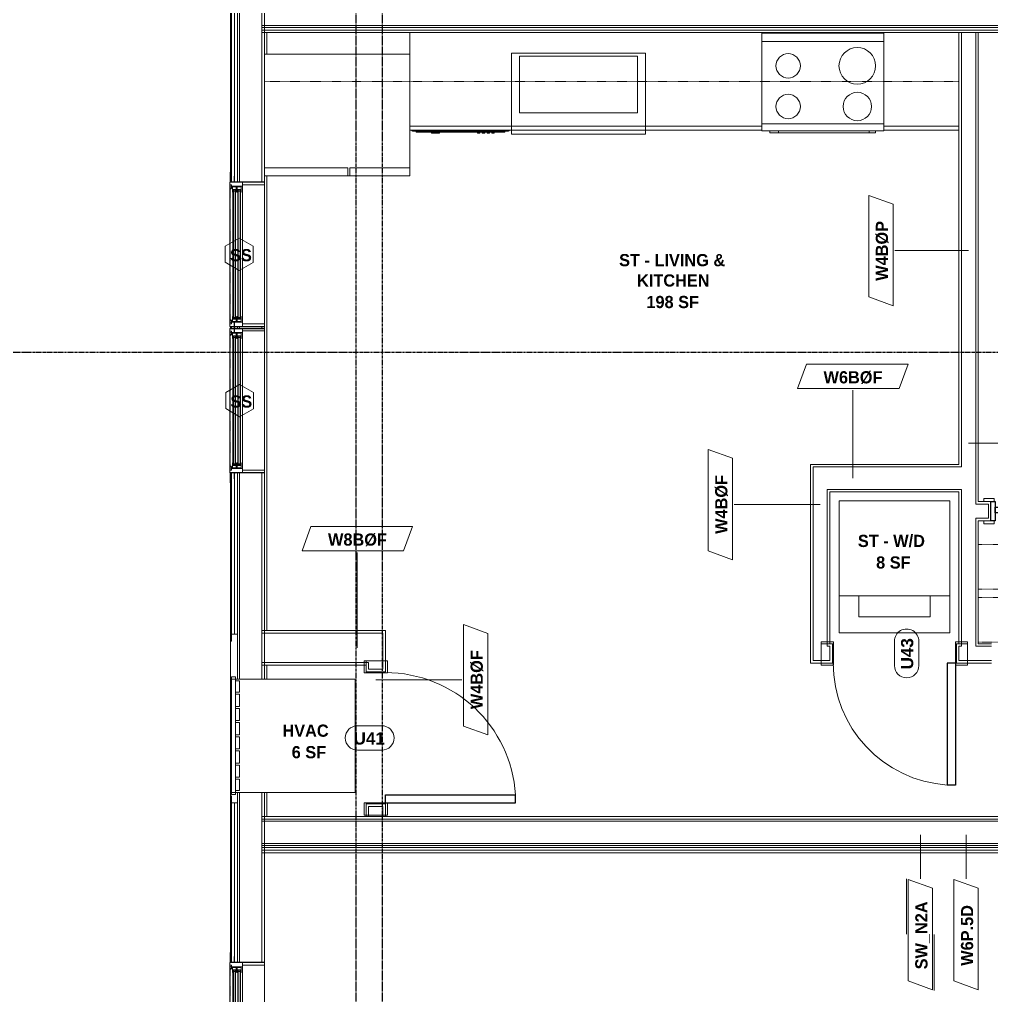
# Model space of a CAD drawing. Header units: inches. Extents: x -4058 to -1781, y 9814 to 12264.
# Drawn here: x -3912.1 to -3673.1, y 10309 to 10549.1 of the extents above; entities that cross this region are included whole.
import ezdxf

# ---------------------------------------------------------------- set-up
doc = ezdxf.new("R2010")
doc.units = ezdxf.units.IN
doc.header["$MEASUREMENT"] = 0
doc.linetypes.add('Dash', pattern=[0.25, 0.125, -0.125])
doc.linetypes.add('Grid Line 1_2_', pattern=[0.875, 0.5, -0.125, 0.125, -0.125])
for name, color, linetype, lineweight in [('0-1', 7, 'Continuous', 5), ('0-2', 7, 'Continuous', 9), ('A-AREA-IDEN', 2, 'Continuous', 9), ('A-DETL-GENF-HDLN-1', 7, 'Dash', 9), ('A-DETL-GENF-HDLN-2', 1, 'Continuous', 18), ('A-DOOR-3', 31, 'Continuous', 9), ('A-DOOR-4', 31, 'Continuous', 30), ('A-DOOR-FRAM-3', 31, 'Continuous', 30), ('A-DOOR-IDEN', 31, 'Continuous', 9), ('A-FLOR-2', 192, 'Continuous', 9), ('A-GENM-1', 7, 'Continuous', 9), ('A-GLAZ', 151, 'Continuous', 18), ('A-GLAZ-1', 10, 'Continuous', 30), ('A-GLAZ-2', 7, 'Continuous', 9), ('A-GLAZ-IDEN', 152, 'Continuous', 9), ('A-WALL', 113, 'Continuous', 18), ('A-WALL-1', 7, 'Continuous', 9), ('A-WALL-2', 250, 'Continuous', 18), ('A-WALL-3', 113, 'Continuous', 9), ('A-WALL-IDEN', 211, 'Continuous', 9), ('I-WALL-1', 7, 'Continuous', 9), ('I-WALL-2', 2, 'Continuous', 9), ('P-SANR-FIXT', 6, 'Continuous', 9), ('Q-CASE', 31, 'Continuous', 9), ('Q-CASE-HDLN', 31, 'Dash', 9), ('Q-SPCQ', 91, 'Continuous', 9), ('S-GRID-1', 1, 'Grid Line 1_2_', 30)]:
    doc.layers.add(name, color=color, linetype=linetype, lineweight=lineweight)
doc.styles.add('Arial_B', font='arialbd.ttf', dxfattribs={"height": 3})
doc.styles.add('Century Gothic_B', font='GOTHICB.TTF', dxfattribs={"height": 3})

# ---------------------------------------------------------------- blocks, each defined once
blk = doc.blocks.new('Window-Double_Hung-Marvin-Essential - 2-WIDE _TEMP ALL LOW_ ESDH3066-3454268-UNIT PLANS - 2ND FLOOR')
at = {"layer": 'A-DETL-GENF-HDLN-1'}
blk.add_line((16.1, 4.22), (-16.5, 4.22), dxfattribs=at)
at = {"layer": 'A-DETL-GENF-HDLN-2'}
for p, q in [((-19.25, 3.23), (-19.25, 3.19)), ((-17.75, 3.23), (-19.25, 3.23)), ((-19.25, 3.19), (-17.9, 3.19)), ((-17.9, 3.19), (-17.9, 3.08)), ((-17.9, 3.08), (-17.75, 3.08)), ((-17.75, 4.28), (-17.16, 4.28)), ((-17.75, 4.28), (-17.75, 1.19)), ((-17.08, 3.87), (-17.16, 4.28)), ((-17.08, 3.87), (-16.19, 3.87)), ((-16.85, 4.25), (-16.85, 3.87)), ((-16.3, 4.25), (-16.85, 4.25)), ((-16.38, 3.77), (-16.72, 3.77)), ((-16.72, 3.77), (-16.72, 1.19)), ((-15.34, 3.69), (-16.56, 3.69)), ((-16.56, 2.75), (-16.56, 3.69)), ((-16.56, 2.75), (-15.34, 2.75)), ((-15.34, 2.47), (-16.56, 2.47)), ((-16.56, 1.53), (-16.56, 2.47)), ((-16.38, 3.87), (-16.38, 3.77)), ((-16.3, 4.01), (-16.3, 4.25)), ((-16.18, 4.01), (-16.3, 4.01)), ((-16.19, 3.97), (-16.1, 3.97)), ((-16.19, 3.87), (-16.19, 3.97)), ((-16.18, 4.22), (-16.1, 4.22)), ((-16.18, 4.22), (-16.18, 4.01)), ((-16.1, 3.97), (-16.1, 4.22)), ((-15.94, 2.87), (-15.94, 3.59)), ((-15.94, 3.59), (-15.28, 3.59)), ((-15.28, 2.87), (-15.94, 2.87)), ((-15.84, 2.88), (-15.84, 3.57)), ((-15.54, 3.01), (-15.54, 3.45)), ((-15.34, 3.69), (-15.28, 3.63)), ((-15.34, 2.75), (-15.28, 2.81)), ((-15.34, 2.47), (-15.28, 2.41)), ((-15.28, 3.59), (-15.28, 3.63)), ((-15.28, 2.81), (-15.28, 2.87)), ((-15.28, 2.37), (-15.28, 2.41)), ((15.34, 3.69), (15.28, 3.63)), ((15.28, 3.59), (15.28, 3.63)), ((15.94, 3.59), (15.28, 3.59)), ((15.28, 2.81), (15.28, 2.87)), ((15.28, 2.87), (15.94, 2.87)), ((15.34, 2.75), (15.28, 2.81)), ((15.34, 2.47), (15.28, 2.41)), ((15.28, 2.37), (15.28, 2.41)), ((15.34, 3.69), (16.56, 3.69)), ((16.56, 2.75), (15.34, 2.75)), ((15.34, 2.47), (16.56, 2.47)), ((15.54, 3.01), (15.54, 3.45)), ((15.84, 2.88), (15.84, 3.57)), ((15.94, 2.87), (15.94, 3.59)), ((16.18, 4.22), (16.1, 4.22)), ((16.1, 3.97), (16.1, 4.22)), ((16.19, 3.97), (16.1, 3.97)), ((16.18, 4.22), (16.18, 4.01)), ((16.18, 4.01), (16.3, 4.01)), ((16.19, 3.87), (16.19, 3.97)), ((17.08, 3.87), (16.19, 3.87)), ((16.3, 4.01), (16.3, 4.25)), ((16.3, 4.25), (16.85, 4.25)), ((16.38, 3.87), (16.38, 3.77)), ((16.38, 3.77), (16.72, 3.77)), ((16.56, 2.75), (16.56, 3.69)), ((16.56, 1.53), (16.56, 2.47)), ((16.72, 3.77), (16.72, 1.19)), ((16.85, 4.25), (16.85, 3.87)), ((17.08, 3.87), (17.16, 4.28)), ((17.75, 4.28), (17.16, 4.28)), ((17.75, 4.28), (17.75, 1.19)), ((17.75, 3.23), (19.25, 3.23)), ((17.9, 3.08), (17.75, 3.08)), ((17.9, 3.19), (17.9, 3.08)), ((19.25, 3.19), (17.9, 3.19)), ((19.25, 3.23), (19.25, 3.19)), ((-16.72, 1.19), (-17.75, 1.19)), ((-17.13, 1.16), (-17.13, -4.19)), ((-16.56, 1.53), (-15.34, 1.53)), ((-15.94, 1.65), (-15.94, 2.37)), ((-15.94, 2.37), (-15.28, 2.37)), ((-15.28, 1.65), (-15.94, 1.65)), ((-15.84, 1.66), (-15.84, 2.35)), ((-15.54, 1.79), (-15.54, 2.23)), ((-15.34, 1.53), (-15.28, 1.59)), ((-15.28, 1.59), (-15.28, 1.65)), ((15.94, 2.37), (15.28, 2.37)), ((15.28, 1.59), (15.28, 1.65)), ((15.28, 1.65), (15.94, 1.65)), ((15.34, 1.53), (15.28, 1.59)), ((16.56, 1.53), (15.34, 1.53)), ((15.54, 1.79), (15.54, 2.23)), ((15.84, 1.66), (15.84, 2.35)), ((15.94, 1.65), (15.94, 2.37)), ((16.72, 1.19), (17.75, 1.19)), ((17.12, -4.19), (17.12, 1.16)), ((-17.13, -4.19), (-17.75, -4.19)), ((17.12, -4.19), (17.75, -4.19))]:
    blk.add_line(p, q, dxfattribs=at)
at = {"layer": 'A-GLAZ'}
for p, q in [((15.84, 3.57), (-15.84, 3.57)), ((15.84, 3.45), (-15.84, 3.45)), ((15.84, 3.01), (-15.84, 3.01)), ((15.84, 2.88), (-15.84, 2.88)), ((15.84, 2.35), (-15.84, 2.35)), ((15.84, 2.23), (-15.84, 2.23)), ((15.84, 1.79), (-15.84, 1.79)), ((15.84, 1.66), (-15.84, 1.66))]:
    blk.add_line(p, q, dxfattribs=at)
at = {"layer": 'A-GLAZ-1'}
for p, q in [((-17.75, 4.28), (-17.75, 1.19)), ((17.75, 1.19), (17.75, 4.28)), ((-17.75, 1.16), (-17.75, -4.19)), ((17.75, -4.19), (17.75, 1.16))]:
    blk.add_line(p, q, dxfattribs=at)
at = {"layer": 'A-GLAZ-2'}
for p, q in [((17.75, 4.28), (-17.75, 4.28)), ((20.21, 4.25), (17.75, 4.25)), ((17.75, 4.19), (20.21, 4.19)), ((20.21, 4.19), (20.21, 4.25)), ((-17.75, 1.19), (17.75, 1.19)), ((-17.75, -4.19), (17.75, -4.19))]:
    blk.add_line(p, q, dxfattribs=at)
blk = doc.blocks.new('V-Series_EWC4_SPVU_RFA_2015 - 2ND AND 3RD FLOOR-2226480-UNIT PLANS - 2ND FLOOR')
at = {"layer": 'A-GENM-1'}
for p, q in [((-3859.97, 11740.34), (-3859.97, 11739.78)), ((-3858.97, 11740.34), (-3859.97, 11740.34)), ((-3859.97, 11739.78), (-3859.97, 11711.9)), ((-3858.97, 11739.78), (-3859.97, 11739.78)), ((-3859.97, 11739.78), (-3858.97, 11739.78)), ((-3858.97, 11739.78), (-3858.97, 11740.34)), ((-3858.97, 11711.9), (-3858.97, 11739.78)), ((-3829.54, 11739.78), (-3858.97, 11739.78)), ((-3858.97, 11739.78), (-3858.97, 11739.34)), ((-3858.97, 11739.34), (-3857.97, 11739.34)), ((-3857.97, 11739.34), (-3857.97, 11736.54)), ((-3829.54, 11711.9), (-3829.54, 11739.78)), ((-3857.97, 11736.54), (-3858.97, 11736.54)), ((-3858.97, 11736.54), (-3858.97, 11736.04)), ((-3858.97, 11736.04), (-3857.97, 11736.04)), ((-3857.97, 11736.04), (-3857.97, 11733.06)), ((-3857.97, 11733.06), (-3858.97, 11733.06)), ((-3858.97, 11733.06), (-3858.97, 11732.56)), ((-3858.97, 11732.56), (-3857.97, 11732.56)), ((-3857.97, 11732.56), (-3857.97, 11729.57)), ((-3857.97, 11729.57), (-3858.97, 11729.57)), ((-3858.97, 11729.57), (-3858.97, 11729.07)), ((-3858.97, 11729.07), (-3857.97, 11729.07)), ((-3857.97, 11729.07), (-3857.97, 11726.09)), ((-3857.97, 11726.09), (-3858.97, 11726.09)), ((-3858.97, 11726.09), (-3858.97, 11725.59)), ((-3858.97, 11725.59), (-3857.97, 11725.59)), ((-3857.97, 11725.59), (-3857.97, 11722.61)), ((-3857.97, 11722.61), (-3858.97, 11722.61)), ((-3858.97, 11722.61), (-3858.97, 11722.11)), ((-3858.97, 11722.11), (-3857.97, 11722.11)), ((-3857.97, 11722.11), (-3857.97, 11719.12)), ((-3857.97, 11719.12), (-3858.97, 11719.12)), ((-3858.97, 11719.12), (-3858.97, 11718.62)), ((-3858.97, 11718.62), (-3857.97, 11718.62)), ((-3857.97, 11718.62), (-3857.97, 11715.64)), ((-3857.97, 11715.64), (-3858.97, 11715.64)), ((-3858.97, 11715.64), (-3858.97, 11715.14)), ((-3858.97, 11715.14), (-3857.97, 11715.14)), ((-3857.97, 11715.14), (-3857.97, 11712.34)), ((-3859.97, 11711.9), (-3858.97, 11711.9)), ((-3859.97, 11711.9), (-3859.97, 11711.34)), ((-3858.97, 11711.9), (-3859.97, 11711.9)), ((-3859.97, 11711.34), (-3858.97, 11711.34)), ((-3857.97, 11712.34), (-3858.97, 11712.34)), ((-3858.97, 11712.34), (-3858.97, 11711.9)), ((-3858.97, 11711.34), (-3858.97, 11711.9)), ((-3858.97, 11711.9), (-3829.54, 11711.9))]:
    blk.add_line(p, q, dxfattribs=at)
blk = doc.blocks.new('Perforated Panel at Magic-Pak - hvac panel - 2nd floor 2-2702973-UNIT PLANS - 2ND FLOOR')
at = {"layer": 'A-GLAZ-2'}
for p, q in [((19.01, 4.19), (-19.01, 4.19)), ((-19.01, 4.12), (19.01, 4.12))]:
    blk.add_line(p, q, dxfattribs=at)
blk = doc.blocks.new('Window-Double_Hung-Marvin-Essential - 2-WIDE _TEMP ALL LOW_ ESDH3066-3454271-UNIT PLANS - 2ND FLOOR')
at = {"layer": 'A-DETL-GENF-HDLN-1'}
blk.add_line((16.1, -4.22), (-16.5, -4.22), dxfattribs=at)
at = {"layer": 'A-DETL-GENF-HDLN-2'}
for p, q in [((-17.13, 4.19), (-17.75, 4.19)), ((-17.13, -1.16), (-17.13, 4.19)), ((17.12, 4.19), (17.75, 4.19)), ((17.12, 4.19), (17.12, -1.16)), ((-16.72, -1.19), (-17.75, -1.19)), ((-17.75, -4.28), (-17.75, -1.19)), ((-16.72, -3.77), (-16.72, -1.19)), ((-16.56, -1.53), (-15.34, -1.53)), ((-16.56, -1.53), (-16.56, -2.47)), ((-15.28, -1.65), (-15.94, -1.65)), ((-15.94, -1.65), (-15.94, -2.37)), ((-15.94, -2.37), (-15.28, -2.37)), ((-15.84, -1.66), (-15.84, -2.35)), ((-15.54, -1.79), (-15.54, -2.23)), ((-15.34, -1.53), (-15.28, -1.59)), ((-15.28, -1.59), (-15.28, -1.65)), ((-15.28, -2.37), (-15.28, -2.41)), ((15.34, -1.53), (15.28, -1.59)), ((15.28, -1.59), (15.28, -1.65)), ((15.28, -1.65), (15.94, -1.65)), ((15.28, -2.37), (15.28, -2.41)), ((15.94, -2.37), (15.28, -2.37)), ((16.56, -1.53), (15.34, -1.53)), ((15.54, -1.79), (15.54, -2.23)), ((15.84, -1.66), (15.84, -2.35)), ((15.94, -1.65), (15.94, -2.37)), ((16.56, -1.53), (16.56, -2.47)), ((16.72, -3.77), (16.72, -1.19)), ((16.72, -1.19), (17.75, -1.19)), ((17.75, -4.28), (17.75, -1.19)), ((-19.25, -3.23), (-19.25, -3.19)), ((-19.25, -3.19), (-17.9, -3.19)), ((-17.75, -3.23), (-19.25, -3.23)), ((-17.9, -3.19), (-17.9, -3.08)), ((-17.9, -3.08), (-17.75, -3.08)), ((-17.75, -4.28), (-17.16, -4.28)), ((-17.08, -3.87), (-17.16, -4.28)), ((-17.08, -3.87), (-16.19, -3.87)), ((-16.85, -4.25), (-16.85, -3.87)), ((-16.3, -4.25), (-16.85, -4.25)), ((-16.38, -3.77), (-16.72, -3.77)), ((-15.34, -2.47), (-16.56, -2.47)), ((-16.56, -2.75), (-15.34, -2.75)), ((-16.56, -2.75), (-16.56, -3.69)), ((-15.34, -3.69), (-16.56, -3.69)), ((-16.38, -3.87), (-16.38, -3.77)), ((-16.18, -4.01), (-16.3, -4.01)), ((-16.3, -4.01), (-16.3, -4.25)), ((-16.19, -3.87), (-16.19, -3.97)), ((-16.19, -3.97), (-16.1, -3.97)), ((-16.18, -4.22), (-16.18, -4.01)), ((-16.18, -4.22), (-16.1, -4.22)), ((-16.1, -3.97), (-16.1, -4.22)), ((-15.28, -2.87), (-15.94, -2.87)), ((-15.94, -2.87), (-15.94, -3.59)), ((-15.94, -3.59), (-15.28, -3.59)), ((-15.84, -2.88), (-15.84, -3.57)), ((-15.54, -3.01), (-15.54, -3.45)), ((-15.34, -2.47), (-15.28, -2.41)), ((-15.34, -2.75), (-15.28, -2.81)), ((-15.34, -3.69), (-15.28, -3.63)), ((-15.28, -2.81), (-15.28, -2.87)), ((-15.28, -3.59), (-15.28, -3.63)), ((15.34, -2.47), (15.28, -2.41)), ((15.34, -2.75), (15.28, -2.81)), ((15.28, -2.81), (15.28, -2.87)), ((15.28, -2.87), (15.94, -2.87)), ((15.28, -3.59), (15.28, -3.63)), ((15.94, -3.59), (15.28, -3.59)), ((15.34, -3.69), (15.28, -3.63)), ((15.34, -2.47), (16.56, -2.47)), ((16.56, -2.75), (15.34, -2.75)), ((15.34, -3.69), (16.56, -3.69)), ((15.54, -3.01), (15.54, -3.45)), ((15.84, -2.88), (15.84, -3.57)), ((15.94, -2.87), (15.94, -3.59)), ((16.19, -3.97), (16.1, -3.97)), ((16.1, -3.97), (16.1, -4.22)), ((16.18, -4.22), (16.1, -4.22)), ((16.18, -4.22), (16.18, -4.01)), ((16.18, -4.01), (16.3, -4.01)), ((17.08, -3.87), (16.19, -3.87)), ((16.19, -3.87), (16.19, -3.97)), ((16.3, -4.01), (16.3, -4.25)), ((16.3, -4.25), (16.85, -4.25)), ((16.38, -3.87), (16.38, -3.77)), ((16.38, -3.77), (16.72, -3.77)), ((16.56, -2.75), (16.56, -3.69)), ((16.85, -4.25), (16.85, -3.87)), ((17.08, -3.87), (17.16, -4.28)), ((17.75, -4.28), (17.16, -4.28)), ((17.9, -3.08), (17.75, -3.08)), ((17.75, -3.23), (19.25, -3.23)), ((17.9, -3.19), (17.9, -3.08)), ((19.25, -3.19), (17.9, -3.19)), ((19.25, -3.23), (19.25, -3.19))]:
    blk.add_line(p, q, dxfattribs=at)
at = {"layer": 'A-GLAZ'}
for p, q in [((15.84, -1.66), (-15.84, -1.66)), ((15.84, -1.79), (-15.84, -1.79)), ((15.84, -2.23), (-15.84, -2.23)), ((15.84, -2.35), (-15.84, -2.35)), ((15.84, -2.88), (-15.84, -2.88)), ((15.84, -3.01), (-15.84, -3.01)), ((15.84, -3.45), (-15.84, -3.45)), ((15.84, -3.57), (-15.84, -3.57))]:
    blk.add_line(p, q, dxfattribs=at)
at = {"layer": 'A-GLAZ-1'}
for p, q in [((-17.75, -1.16), (-17.75, 4.19)), ((17.75, 4.19), (17.75, -1.16)), ((-17.75, -4.28), (-17.75, -1.19)), ((17.75, -1.19), (17.75, -4.28))]:
    blk.add_line(p, q, dxfattribs=at)
at = {"layer": 'A-GLAZ-2'}
for p, q in [((-17.75, 4.19), (17.75, 4.19)), ((-17.75, -1.19), (17.75, -1.19)), ((17.75, -4.28), (-17.75, -4.28)), ((17.75, -4.19), (20.21, -4.19)), ((20.21, -4.25), (17.75, -4.25)), ((20.21, -4.19), (20.21, -4.25))]:
    blk.add_line(p, q, dxfattribs=at)
blk = doc.blocks.new('CTR - 1st Phase - Shell_rvt-1-UNIT PLANS - 2ND FLOOR')
at = {"layer": 'A-WALL-1'}
for p, q in [((-3851.85, 10540.65), (-3851.85, 10591.24)), ((-3860.22, 10588.78), (-3860.22, 10511.6)), ((-3851.85, 10509.14), (-3851.85, 10510.65)), ((-3857.22, 10509.14), (-3857.19, 10509.14)), ((-3860.22, 10473.64), (-3860.22, 10473.14)), ((-3857.19, 10473.64), (-3857.22, 10473.64)), ((-3857.22, 10473.14), (-3857.19, 10473.14)), ((-3851.85, 10473.14), (-3851.85, 10473.64)), ((-3857.19, 10437.64), (-3857.22, 10437.64)), ((-3851.85, 10386.88), (-3851.85, 10437.64)), ((-3860.22, 10435.18), (-3860.22, 10396.21)), ((-3859.97, 10396.21), (-3859.97, 10397.96)), ((-3859.97, 10397.96), (-3858.47, 10397.96)), ((-3858.47, 10397.96), (-3858.47, 10386.88)), ((-3860.22, 10396.21), (-3859.97, 10396.21)), ((-3858.47, 10386.88), (-3851.85, 10386.88)), ((-3851.85, 10359), (-3858.47, 10359)), ((-3858.47, 10359), (-3858.47, 10356.44)), ((-3851.85, 10317.14), (-3851.85, 10359)), ((-3859.97, 10358.19), (-3860.22, 10358.19)), ((-3860.22, 10358.19), (-3860.22, 10319.6)), ((-3859.97, 10356.44), (-3859.97, 10358.19)), ((-3858.47, 10356.44), (-3859.97, 10356.44)), ((-3857.22, 10317.14), (-3857.19, 10317.14))]:
    blk.add_line(p, q, dxfattribs=at)
at = {"layer": 'A-WALL-2'}
for p, q in [((-3859.97, 10591.24), (-3859.97, 10509.14)), ((-3859.22, 10591.24), (-3859.22, 10509.14)), ((-3858.47, 10591.24), (-3858.47, 10509.14)), ((-3857.97, 10591.24), (-3857.97, 10509.14)), ((-3852.47, 10591.24), (-3852.47, 10509.14)), ((-3859.97, 10473.64), (-3859.97, 10473.14)), ((-3859.22, 10473.64), (-3859.22, 10473.14)), ((-3858.47, 10473.64), (-3858.47, 10473.14)), ((-3857.97, 10473.64), (-3857.97, 10473.14)), ((-3852.47, 10473.64), (-3852.47, 10473.14)), ((-3859.97, 10437.64), (-3859.97, 10397.96)), ((-3859.22, 10437.64), (-3859.22, 10397.96)), ((-3858.47, 10437.64), (-3858.47, 10397.96)), ((-3857.97, 10437.64), (-3857.97, 10386.88)), ((-3852.47, 10437.64), (-3852.47, 10386.88)), ((-3857.97, 10359), (-3857.97, 10317.14)), ((-3852.47, 10359), (-3852.47, 10317.14)), ((-3859.97, 10356.44), (-3859.97, 10317.14)), ((-3859.22, 10356.44), (-3859.22, 10317.14)), ((-3858.47, 10356.44), (-3858.47, 10317.14))]:
    blk.add_line(p, q, dxfattribs=at)
at = {"layer": '0-2'}
for name, p, rotation in [('Window-Double_Hung-Marvin-Essential - 2-WIDE _TEMP ALL LOW_ ESDH3066-3454268-UNIT PLANS - 2ND FLOOR', (-3856.04, 10491.39), 89.99999999999991), ('Window-Double_Hung-Marvin-Essential - 2-WIDE _TEMP ALL LOW_ ESDH3066-3454271-UNIT PLANS - 2ND FLOOR', (-3856.04, 10455.39), 269.9999999999999), ('Perforated Panel at Magic-Pak - hvac panel - 2nd floor 2-2702973-UNIT PLANS - 2ND FLOOR', (-3856.04, 10377.2), 89.99999999999991), ('Window-Double_Hung-Marvin-Essential - 2-WIDE _TEMP ALL LOW_ ESDH3066-3454268-UNIT PLANS - 2ND FLOOR', (-3856.04, 10299.39), 89.99999999999991)]:
    blk.add_blockref(name, p, dxfattribs=dict(at, rotation=rotation))
blk.add_blockref('V-Series_EWC4_SPVU_RFA_2015 - 2ND AND 3RD FLOOR-2226480-UNIT PLANS - 2ND FLOOR', (0, -1352.9), dxfattribs=at)
blk = doc.blocks.new('CTR - 1st Phase - Common Walls_rvt-1-UNIT PLANS - 2ND FLOOR')
at = {"layer": 'A-WALL-2'}
for p, q in [((-3487.3, 10547.69), (-3852.47, 10547.69)), ((-3487.3, 10547.19), (-3852.47, 10547.19)), ((-3487.3, 10546.56), (-3852.47, 10546.56)), ((-3504.67, 10352.4), (-3852.47, 10352.4)), ((-3504.67, 10351.9), (-3852.47, 10351.9)), ((-3501.67, 10346.4), (-3852.47, 10346.4)), ((-3501.67, 10345.9), (-3852.47, 10345.9)), ((-3501.67, 10345.4), (-3852.47, 10345.4)), ((-3501.67, 10344.78), (-3852.47, 10344.78))]:
    blk.add_line(p, q, dxfattribs=at)
at = {"layer": 'I-WALL-1'}
for p, q in [((-3852.47, 10554.44), (-3852.47, 10545.94)), ((-3852.47, 10545.94), (-3487.3, 10545.94)), ((-3505.3, 10353.03), (-3852.47, 10353.03)), ((-3852.47, 10353.03), (-3852.47, 10344.15)), ((-3852.47, 10344.15), (-3554.28, 10344.15))]:
    blk.add_line(p, q, dxfattribs=at)
blk = doc.blocks.new('CTR - 1st Phase - Structure_rvt-1-UNIT PLANS - 2ND FLOOR')
at = {"layer": 'S-GRID-1'}
for p, q in [((-3829.32, 9814.03), (-3829.32, 12247.5)), ((-3822.82, 9814.03), (-3822.82, 12247.5)), ((-1781.27, 10467.19), (-4041.78, 10467.19))]:
    blk.add_line(p, q, dxfattribs=at)
blk = doc.blocks.new('SLIDING - FLUSH - SLIDING - FLUSH - 5-0 x 6-8-3203586-UNIT PLANS - 2ND FLOOR')
at = {"layer": 'A-DOOR-3'}
for p, q in [((-32.75, 3.25), (-30.25, 3.25)), ((-32.75, 2.5), (-32.75, 3.25)), ((-30.25, 2.5), (-32.75, 2.5)), ((-30.25, 3.25), (-30.25, 2.5)), ((30.25, 3.25), (32.75, 3.25)), ((30.25, 2.5), (30.25, 3.25)), ((32.75, 2.5), (30.25, 2.5)), ((32.75, 3.25), (32.75, 2.5)), ((-32.75, -2.25), (-30.25, -2.25)), ((-32.75, -3), (-32.75, -2.25)), ((-30.25, -2.25), (-30.25, -3)), ((30.25, -2.25), (32.75, -2.25)), ((30.25, -3), (30.25, -2.25)), ((32.75, -2.25), (32.75, -3)), ((-30.25, -3), (-32.75, -3)), ((32.75, -3), (30.25, -3))]:
    blk.add_line(p, q, dxfattribs=at)
at = {"layer": 'A-DOOR-4'}
for p, q in [((-1, -0.88), (-1, 0.5)), ((-1, 0.5), (30, 0.5)), ((30, 0.5), (30, -0.88)), ((-30, -2.25), (-30, -0.88)), ((-30, -0.88), (1, -0.88)), ((1, -2.25), (-30, -2.25)), ((30, -0.88), (-1, -0.88)), ((1, -0.88), (1, -2.25))]:
    blk.add_line(p, q, dxfattribs=at)
at = {"layer": 'A-DOOR-FRAM-3'}
for p, q in [((-31, -2.25), (-31, 2.5)), ((-31, 2.5), (-30, 2.5)), ((-30, 2.5), (-30, -2.25)), ((30, 2.5), (31, 2.5)), ((30, -2.25), (30, 2.5)), ((31, 2.5), (31, -2.25)), ((-30, -2.25), (-31, -2.25)), ((31, -2.25), (30, -2.25))]:
    blk.add_line(p, q, dxfattribs=at)
blk = doc.blocks.new('OD_CW_Closet - OD_CW_Closet-3786599-UNIT PLANS - 2ND FLOOR')
at = {"layer": 'Q-CASE-HDLN'}
for p, q in [((0.74, -24), (0.74, 0)), ((0.74, 0), (68.99, 0)), ((68.99, 0), (68.99, -24)), ((0.74, -11), (68.99, -11)), ((0.74, -13), (68.99, -13)), ((68.99, -24), (0.74, -24))]:
    blk.add_line(p, q, dxfattribs=at)
blk = doc.blocks.new('SWING - SINGLE - FLUSH - SWING - FLUSH - 2-6 x 6-8 - PASSAGE-4346079-UNIT PLANS - 2ND FLOOR')
at = {"layer": 'A-DOOR-3'}
for p, q in [((-18, 2.375), (-18, 2.875)), ((-18, 2.875), (-15, 2.875)), ((-15, 2.875), (-15, 2.375)), ((15, 2.375), (15, 2.875)), ((15, 2.875), (18, 2.875)), ((18, 2.875), (18, 2.375)), ((-18, 2.375), (-15, 2.375)), ((-18, -2.875), (-18, 2.375)), ((-15, 2.375), (-18, 2.375)), ((-15, 2.375), (-15, -2.875)), ((15, 2.375), (18, 2.375)), ((15, -2.875), (15, 2.375)), ((18, 2.375), (15, 2.375)), ((18, 2.375), (18, -2.875)), ((-15, -2.875), (-18, -2.875)), ((18, -2.875), (15, -2.875))]:
    blk.add_line(p, q, dxfattribs=at)
blk.add_arc((15, -2.375), 30.067, 180, 266.18593, dxfattribs=at)
at = {"layer": 'A-DOOR-4'}
for p, q in [((13, -2.375), (13, -32.375)), ((15, -2.375), (13, -2.375)), ((15, -2.375), (15, -32.375)), ((15, -32.375), (13, -32.375))]:
    blk.add_line(p, q, dxfattribs=at)
blk = doc.blocks.new('Stacked Washer and Dryer - 26_x25_ - Private-1352637-UNIT PLANS - 2ND FLOOR')
at = {"layer": 'P-SANR-FIXT'}
for p, q in [((0, 13.625), (32.4375, 13.625)), ((0, 13.625), (0, -13.625)), ((23.34375, 13.625), (23.34375, -13.625)), ((32.4375, 13.625), (32.4375, -13.625)), ((23.34375, 8.75), (28.53125, 8.75)), ((28.53125, 8.75), (28.53125, -8.75)), ((28.53125, -8.75), (23.34375, -8.75)), ((32.4375, -13.625), (0, -13.625))]:
    blk.add_line(p, q, dxfattribs=at)
blk = doc.blocks.new('SWING - SINGLE - FLUSH - SWING - 32_ x 80_ - WITH ACOUSTICAL SEAL-4346071-UNIT PLANS - 2ND FLOOR')
at = {"layer": 'A-DOOR-3'}
for p, q in [((-16, 2.87), (-19, 2.87)), ((-19, 2.87), (-19, -2.38)), ((-16, -2.38), (-16, 2.87)), ((19, 2.87), (16, 2.87)), ((16, 2.87), (16, -2.38)), ((19, -2.38), (19, 2.87)), ((-19, -2.38), (-16, -2.38)), ((-16, -2.38), (-19, -2.38)), ((-19, -2.38), (-19, -2.88)), ((-16, -2.88), (-16, -2.38)), ((16, -2.38), (19, -2.38)), ((19, -2.38), (16, -2.38)), ((16, -2.38), (16, -2.88)), ((19, -2.88), (19, -2.38)), ((-19, -2.88), (-16, -2.88)), ((16, -2.88), (19, -2.88))]:
    blk.add_line(p, q, dxfattribs=at)
blk.add_arc((16, 2.37), 32.07, 93.5759, 180, dxfattribs=at)
at = {"layer": 'A-DOOR-4'}
for p, q in [((14, 2.37), (14, 34.38)), ((16, 34.38), (14, 34.38)), ((16, 2.37), (16, 34.38)), ((16, 2.37), (14, 2.37))]:
    blk.add_line(p, q, dxfattribs=at)
blk = doc.blocks.new('OD_CW_Base Cabinet - OD_CW_Base Cabinet-4328933-UNIT PLANS - 2ND FLOOR')
at = {"layer": 'Q-CASE'}
for p, q in [((0.74, 24), (0.74, 18.71)), ((0.74, 0), (87.29, 0)), ((117.29, 0), (135.79, 0))]:
    blk.add_line(p, q, dxfattribs=at)
blk = doc.blocks.new('OD_CW_Upper Cabinet - OD_CW_Upper Cabinet-4367001-UNIT PLANS - 2ND FLOOR')
at = {"layer": 'Q-CASE-HDLN'}
for p, q in [((171.54, 24), (0.74, 24)), ((0.74, 24), (0.74, 12)), ((171.54, 12), (171.54, 24)), ((0.74, 12), (171.54, 12))]:
    blk.add_line(p, q, dxfattribs=at)
blk = doc.blocks.new('Refrigerator_-_Side-by-Side_6047 - 36_ X 30_-1372843-UNIT PLANS - 2ND FLOOR')
at = {"layer": 'Q-SPCQ'}
for p, q in [((-17.88, 15.58), (17.87, 15.58)), ((-17.88, -14.42), (-17.88, 15.58)), ((-17.88, 15.58), (-3.13, 15.58)), ((-17.88, 15.58), (-17.88, 13.58)), ((-3.13, 13.58), (-3.13, 15.58)), ((-2.63, 15.58), (17.87, 15.58)), ((-2.63, 15.58), (-2.63, 13.58)), ((17.87, 15.58), (17.87, -14.42)), ((17.87, 13.58), (17.87, 15.58)), ((-3.13, 13.58), (-17.88, 13.58)), ((17.87, 13.58), (-2.63, 13.58)), ((17.87, -14.42), (-17.88, -14.42))]:
    blk.add_line(p, q, dxfattribs=at)
blk = doc.blocks.new('Stainless Steel Farmhous Kitchen Sink - Stainless Steel Farmhous Kitchen Sink-2443921-UNIT PLANS - 2ND FLOOR')
at = {"layer": 'P-SANR-FIXT'}
for p, q in [((0, -2.25), (-33, -2.25)), ((-33, -2.25), (-33, -22.2)), ((0, -22.2), (0, -2.25)), ((-31, -16.96), (-31, -3)), ((-31, -3), (-2, -3)), ((-2, -3), (-2, -16.96)), ((-2, -16.96), (-31, -16.96)), ((-33, -22.2), (0, -22.2))]:
    blk.add_line(p, q, dxfattribs=at)
blk = doc.blocks.new('Wall Tag - Arch Wall-3956453-UNIT PLANS - 2ND FLOOR')
at = {"layer": 'A-WALL-IDEN'}
for p, q in [((-0.3561, 0.0937), (-0.4244, -0.0937)), ((0.4244, 0.0937), (-0.3561, 0.0937)), ((0.3561, -0.0937), (0.4244, 0.0937)), ((-0.4244, -0.0937), (0.3561, -0.0937))]:
    blk.add_line(p, q, dxfattribs=at)
blk = doc.blocks.new('Door Tag - Type Mark-2601225-UNIT PLANS - 2ND FLOOR')
at = {"layer": 'A-DOOR-IDEN'}
for p, q in [((0.09375, 0.09375), (-0.09375, 0.09375)), ((-0.09375, -0.09375), (0.09375, -0.09375))]:
    blk.add_line(p, q, dxfattribs=at)
for centre, start, end in [((-0.09375, 0), 90, 270), ((0.09375, 0), 270, 90)]:
    blk.add_arc(centre, 0.09375, start, end, dxfattribs=at)
blk = doc.blocks.new('Wall Tag - Shear Wall-3956451-UNIT PLANS - 2ND FLOOR')
at = {"layer": 'A-WALL-IDEN'}
for p, q in [((-0.3561, 0.0937), (-0.4244, -0.0937)), ((0.4244, 0.0937), (-0.3561, 0.0937)), ((0.4291, 0.1068), (0.0033, 0.1068)), ((0.3561, -0.0937), (0.4244, 0.0937)), ((0, -0.1068), (-0.4291, -0.1068)), ((-0.4244, -0.0937), (0.3561, -0.0937))]:
    blk.add_line(p, q, dxfattribs=at)
blk = doc.blocks.new('Window Tag - ONE-4156801-UNIT PLANS - 2ND FLOOR')
at = {"layer": 'A-GLAZ-IDEN'}
for p, q in [((0, 0.125), (-0.1071, 0.0619)), ((0.107, 0.062), (0, 0.125)), ((-0.1071, 0.0619), (-0.1071, -0.0619)), ((0.107, -0.0624), (0.107, 0.062)), ((-0.1071, -0.0619), (0, -0.125)), ((0, -0.125), (0.107, -0.0624))]:
    blk.add_line(p, q, dxfattribs=at)

msp = doc.modelspace()

# ---------------------------------------------------------------- linework, layer by layer
at = {"layer": 'A-FLOR-2'}
for p, q in [((-3851.23, 10545.94), (-3851.23, 10540.65)), ((-3851.23, 10510.65), (-3851.23, 10398.84)), ((-3851.23, 10390.34), (-3851.23, 10386.88)), ((-3851.23, 10359), (-3851.23, 10353.03))]:
    msp.add_line(p, q, dxfattribs=at)
at = {"layer": 'A-WALL'}
for p, q in [((-3680.42, 10439.06), (-3680.42, 10545.94)), ((-3676.92, 10429.94), (-3676.92, 10545.94)), ((-3716.92, 10439.06), (-3716.92, 10391.44)), ((-3716.92, 10439.06), (-3680.42, 10439.06)), ((-3713.42, 10433.56), (-3713.42, 10394.94)), ((-3713.42, 10433.56), (-3680.42, 10433.56)), ((-3680.42, 10394.94), (-3680.42, 10433.56)), ((-3673.8, 10429.94), (-3676.92, 10429.94)), ((-3673.8, 10426.44), (-3673.8, 10429.94)), ((-3676.92, 10426.44), (-3673.8, 10426.44)), ((-3676.92, 10394.94), (-3676.92, 10426.44)), ((-3822.72, 10398.21), (-3852.47, 10398.21)), ((-3822.72, 10398.21), (-3822.72, 10389.28)), ((-3712.8, 10394.94), (-3713.42, 10394.94)), ((-3712.8, 10391.44), (-3712.8, 10394.94)), ((-3680.42, 10394.94), (-3681.05, 10394.94)), ((-3681.05, 10394.94), (-3681.05, 10391.44)), ((-3673.05, 10394.94), (-3676.92, 10394.94)), ((-3826.22, 10390.96), (-3852.47, 10390.96)), ((-3826.22, 10390.96), (-3826.22, 10389.28)), ((-3716.92, 10391.44), (-3712.8, 10391.44)), ((-3681.05, 10391.44), (-3673.05, 10391.44)), ((-3826.22, 10389.28), (-3822.72, 10389.28)), ((-3826.22, 10355.53), (-3826.22, 10353.03)), ((-3822.72, 10355.53), (-3826.22, 10355.53)), ((-3822.72, 10353.03), (-3822.72, 10355.53))]:
    msp.add_line(p, q, dxfattribs=at)
at = {"layer": 'A-WALL-3'}
for p, q in [((-3681.05, 10545.94), (-3681.05, 10439.69)), ((-3676.3, 10545.94), (-3681.05, 10545.94)), ((-3676.3, 10430.56), (-3676.3, 10545.94)), ((-3717.55, 10439.69), (-3717.55, 10390.81)), ((-3681.05, 10439.69), (-3717.55, 10439.69)), ((-3712.8, 10395.56), (-3712.8, 10432.94)), ((-3712.8, 10432.94), (-3681.05, 10432.94)), ((-3681.05, 10432.94), (-3681.05, 10395.56)), ((-3673.17, 10430.56), (-3676.3, 10430.56)), ((-3673.17, 10425.81), (-3673.17, 10430.56)), ((-3676.3, 10425.81), (-3673.17, 10425.81)), ((-3676.3, 10395.56), (-3676.3, 10425.81)), ((-3712.17, 10395.56), (-3712.8, 10395.56)), ((-3712.17, 10390.81), (-3712.17, 10395.56)), ((-3681.05, 10395.56), (-3681.67, 10395.56)), ((-3681.67, 10395.56), (-3681.67, 10390.81)), ((-3673.05, 10395.56), (-3676.3, 10395.56)), ((-3826.85, 10390.34), (-3826.85, 10388.65)), ((-3822.1, 10388.65), (-3822.1, 10390.34)), ((-3717.55, 10390.81), (-3712.17, 10390.81)), ((-3681.67, 10390.81), (-3673.05, 10390.81)), ((-3826.85, 10388.65), (-3822.1, 10388.65)), ((-3826.85, 10356.15), (-3826.85, 10353.03)), ((-3822.1, 10356.15), (-3826.85, 10356.15)), ((-3822.1, 10353.03), (-3822.1, 10356.15)), ((-3826.85, 10353.03), (-3822.1, 10353.03))]:
    msp.add_line(p, q, dxfattribs=at)
at = {"layer": 'A-WALL-IDEN'}
for p, q in [((-3678.67, 10492.3), (-3696.83, 10492.3)), ((-3707.14, 10436.31), (-3707.14, 10457.96)), ((-3678.67, 10444.9), (-3653.86, 10444.9)), ((-3715.17, 10429.82), (-3736.33, 10429.82)), ((-3829, 10394.59), (-3829, 10418.03)), ((-3824.47, 10386.71), (-3803.32, 10386.71)), ((-3690.54, 10348.59), (-3690.54, 10337.75)), ((-3679.31, 10348.59), (-3679.31, 10337.75))]:
    msp.add_line(p, q, dxfattribs=at)
at = {"layer": 'I-WALL-2'}
for p, q in [((-3822.1, 10398.84), (-3852.47, 10398.84)), ((-3852.47, 10398.84), (-3852.47, 10390.34)), ((-3822.1, 10390.34), (-3822.1, 10398.84)), ((-3852.47, 10390.34), (-3826.85, 10390.34))]:
    msp.add_line(p, q, dxfattribs=at)
at = {"layer": 'Q-CASE'}
for p, q in [((-3816.1, 10540.65), (-3816.1, 10545.94)), ((-3729.55, 10522.94), (-3816.1, 10522.94)), ((-3816.1, 10522.94), (-3729.55, 10522.94)), ((-3729.55, 10521.94), (-3816.1, 10521.94)), ((-3681.05, 10522.94), (-3699.55, 10522.94)), ((-3699.55, 10522.94), (-3681.05, 10522.94)), ((-3681.05, 10521.94), (-3699.55, 10521.94))]:
    msp.add_line(p, q, dxfattribs=at)
at = {"layer": 'Q-SPCQ'}
for p, q in [((-3729.55, 10543.75), (-3729.55, 10545.75)), ((-3729.55, 10545.75), (-3699.55, 10545.75)), ((-3729.55, 10523.5), (-3729.55, 10543.75)), ((-3729.55, 10543.75), (-3699.55, 10543.75)), ((-3699.55, 10545.75), (-3699.55, 10543.75)), ((-3699.55, 10543.75), (-3699.55, 10523.5)), ((-3815.6, 10521.94), (-3815.6, 10521.92)), ((-3791.6, 10521.92), (-3791.6, 10521.94)), ((-3729.55, 10523.5), (-3699.55, 10523.5)), ((-3729.55, 10523.5), (-3729.55, 10521.75)), ((-3699.55, 10523.5), (-3729.55, 10523.5)), ((-3699.55, 10521.75), (-3699.55, 10523.5)), ((-3815.4, 10521.72), (-3792.67, 10521.72)), ((-3814.51, 10521.72), (-3814.51, 10521.47)), ((-3792.69, 10521.47), (-3814.51, 10521.47)), ((-3810.77, 10521.47), (-3810.77, 10521.22)), ((-3809.79, 10521.22), (-3810.77, 10521.22)), ((-3808.81, 10521.22), (-3809.79, 10521.22)), ((-3808.81, 10521.22), (-3808.81, 10521.47)), ((-3799.45, 10521.47), (-3799.45, 10521.22)), ((-3798.86, 10521.22), (-3799.45, 10521.22)), ((-3798.86, 10521.22), (-3798.86, 10521.47)), ((-3798.27, 10521.47), (-3798.27, 10521.22)), ((-3797.68, 10521.22), (-3798.27, 10521.22)), ((-3797.68, 10521.22), (-3797.68, 10521.47)), ((-3797.09, 10521.47), (-3797.09, 10521.22)), ((-3796.5, 10521.22), (-3797.09, 10521.22)), ((-3796.5, 10521.22), (-3796.5, 10521.47)), ((-3795.91, 10521.47), (-3795.91, 10521.22)), ((-3795.31, 10521.22), (-3795.91, 10521.22)), ((-3795.31, 10521.22), (-3795.31, 10521.47)), ((-3792.69, 10521.72), (-3792.69, 10521.47)), ((-3792.67, 10521.72), (-3791.8, 10521.72)), ((-3699.55, 10521.75), (-3729.55, 10521.75)), ((-3727.55, 10521.75), (-3727.55, 10521.25)), ((-3725.42, 10521.25), (-3727.55, 10521.25)), ((-3725.42, 10521.75), (-3725.42, 10521.25)), ((-3703.16, 10521.25), (-3725.42, 10521.25)), ((-3703.16, 10521.25), (-3703.16, 10521.75)), ((-3701.55, 10521.25), (-3703.16, 10521.25)), ((-3701.55, 10521.25), (-3701.55, 10521.75))]:
    msp.add_line(p, q, dxfattribs=at)
for centre, radius, start, end in [((-3706.05, 10537.75), 4.5, 360, 180), ((-3723.05, 10537.75), 3, 360, 180), ((-3723.05, 10537.75), 3, 180, 360), ((-3706.05, 10537.75), 4.5, 180, 360), ((-3723.05, 10527.75), 3, 360, 180), ((-3706.05, 10527.75), 3.5, 360, 180), ((-3723.05, 10527.75), 3, 180, 360), ((-3706.05, 10527.75), 3.5, 180, 360), ((-3815.4, 10521.92), 0.197, 180, 270), ((-3792.67, 10522.8), 1.07, 270, 306.3436), ((-3791.8, 10521.92), 0.197, 270, 0), ((-3815.4, 10521.92), 0.197, 195, 255)]:
    msp.add_arc(centre, radius, start, end, dxfattribs=at)

# ---------------------------------------------------------------- block references
at = {"layer": '0-1'}
for name in ['CTR - 1st Phase - Structure_rvt-1-UNIT PLANS - 2ND FLOOR', 'CTR - 1st Phase - Shell_rvt-1-UNIT PLANS - 2ND FLOOR', 'CTR - 1st Phase - Common Walls_rvt-1-UNIT PLANS - 2ND FLOOR']:
    msp.add_blockref(name, (0, 0), dxfattribs=at)
at = {"layer": 'A-DOOR-3'}
for name, p, rotation in [('SLIDING - FLUSH - SLIDING - FLUSH - 5-0 x 6-8-3203586-UNIT PLANS - 2ND FLOOR', (-3642.17, 10428.31), 180), ('SWING - SINGLE - FLUSH - SWING - 32_ x 80_ - WITH ACOUSTICAL SEAL-4346071-UNIT PLANS - 2ND FLOOR', (-3824.47, 10372.4), 269.9999999999901)]:
    msp.add_blockref(name, p, dxfattribs=dict(at, rotation=rotation))
msp.add_blockref('SWING - SINGLE - FLUSH - SWING - FLUSH - 2-6 x 6-8 - PASSAGE-4346079-UNIT PLANS - 2ND FLOOR', (-3696.92, 10393.19), dxfattribs=at)
at = {"layer": 'A-DOOR-IDEN', "xscale": 31.99999999999999, "yscale": 31.99999999999999, "zscale": 31.99999999999999, "rotation": 89.99999999999955}
msp.add_blockref('Door Tag - Type Mark-2601225-UNIT PLANS - 2ND FLOOR', (-3693.92, 10393.19), dxfattribs=at)
at = {"layer": 'A-DOOR-IDEN', "xscale": 31.99999999999999, "yscale": 31.99999999999999, "zscale": 31.99999999999999}
msp.add_blockref('Door Tag - Type Mark-2601225-UNIT PLANS - 2ND FLOOR', (-3825.97, 10372.4), dxfattribs=at)
at = {"layer": 'A-GLAZ-IDEN', "xscale": 31.99999999999999, "yscale": 31.99999999999999, "zscale": 31.99999999999999}
for p in [(-3858.04, 10491.39), (-3857.95, 10455.39)]:
    msp.add_blockref('Window Tag - ONE-4156801-UNIT PLANS - 2ND FLOOR', p, dxfattribs=at)
at = {"layer": 'A-WALL-IDEN', "xscale": 31.99999999999999, "yscale": 31.99999999999999, "zscale": 31.99999999999999, "rotation": 89.99999999999955}
for name, p in [('Wall Tag - Arch Wall-3956453-UNIT PLANS - 2ND FLOOR', (-3700.25, 10492.3)), ('Wall Tag - Arch Wall-3956453-UNIT PLANS - 2ND FLOOR', (-3739.75, 10429.82)), ('Wall Tag - Arch Wall-3956453-UNIT PLANS - 2ND FLOOR', (-3799.9, 10386.71)), ('Wall Tag - Shear Wall-3956451-UNIT PLANS - 2ND FLOOR', (-3690.54, 10324.01)), ('Wall Tag - Arch Wall-3956453-UNIT PLANS - 2ND FLOOR', (-3679.31, 10324.01))]:
    msp.add_blockref(name, p, dxfattribs=at)
at = {"layer": 'A-WALL-IDEN', "xscale": 31.99999999999999, "yscale": 31.99999999999999, "zscale": 31.99999999999999}
for p in [(-3707.14, 10461.38), (-3829, 10421.45)]:
    msp.add_blockref('Wall Tag - Arch Wall-3956453-UNIT PLANS - 2ND FLOOR', p, dxfattribs=at)
at = {"layer": 'P-SANR-FIXT'}
msp.add_blockref('Stainless Steel Farmhous Kitchen Sink - Stainless Steel Farmhous Kitchen Sink-2443921-UNIT PLANS - 2ND FLOOR', (-3758.1, 10543.16), dxfattribs=at)
at = {"layer": 'P-SANR-FIXT', "rotation": 269.9999999999937}
msp.add_blockref('Stacked Washer and Dryer - 26_x25_ - Private-1352637-UNIT PLANS - 2ND FLOOR', (-3696.92, 10430.69), dxfattribs=at)
at = {"layer": 'Q-CASE'}
for name, p in [('OD_CW_Upper Cabinet - OD_CW_Upper Cabinet-4367001-UNIT PLANS - 2ND FLOOR', (-3852.59, 10521.94)), ('OD_CW_Base Cabinet - OD_CW_Base Cabinet-4328933-UNIT PLANS - 2ND FLOOR', (-3816.84, 10521.94)), ('OD_CW_Closet - OD_CW_Closet-3786599-UNIT PLANS - 2ND FLOOR', (-3677.04, 10419.98))]:
    msp.add_blockref(name, p, dxfattribs=at)
at = {"layer": 'Q-SPCQ', "rotation": 180}
msp.add_blockref('Refrigerator_-_Side-by-Side_6047 - 36_ X 30_-1372843-UNIT PLANS - 2ND FLOOR', (-3833.97, 10526.23), dxfattribs=at)

# ---------------------------------------------------------------- texts
at = {"layer": 'A-AREA-IDEN', "char_height": 3, "attachment_point": 1, "style": 'Century Gothic_B'}
for s, insert, width in [('ST - LIVING &', (-3764.62, 10491.45), 31.613), ('KITCHEN', (-3760.21, 10486.45), 20.907), ('198 SF', (-3757.91, 10481.15), 15.352), ('ST - W/D', (-3705.91, 10422.37), 20.402), ('8 SF', (-3701.42, 10417.07), 9.494), ('HVAC', (-3847.42, 10375.69), 15.049), ('6 SF', (-3845.14, 10370.39), 9.494)]:
    msp.add_mtext(s, dxfattribs=dict(at, insert=insert, width=width))
at = {"layer": 'A-DOOR-IDEN', "insert": (-3695.3, 10389.26), "char_height": 3, "width": 9.393, "attachment_point": 1, "rotation": 90, "style": 'Arial_B'}
msp.add_mtext('U43', dxfattribs=at)
at = {"layer": 'A-DOOR-IDEN', "insert": (-3829.91, 10373.78), "char_height": 3, "width": 9.393, "attachment_point": 1, "style": 'Arial_B'}
msp.add_mtext('U41', dxfattribs=at)
at = {"layer": 'A-GLAZ-IDEN', "char_height": 3, "width": 5.454, "attachment_point": 1, "style": 'Century Gothic_B'}
for insert in [(-3860.3, 10492.67), (-3860.21, 10456.67)]:
    msp.add_mtext('SS', dxfattribs=dict(at, insert=insert))
at = {"layer": 'A-WALL-IDEN', "char_height": 3, "attachment_point": 1, "rotation": 90, "style": 'Century Gothic_B'}
for s, insert, width in [('W4BØP', (-3701.5, 10484.87), 17.877), ('W4BØF', (-3741, 10422.6), 17.372), ('W4BØF', (-3801.15, 10379.49), 17.372), ('SW_N2A', (-3691.79, 10315.46), 20.604), ('W6P.5D', (-3680.56, 10316.34), 18.483)]:
    msp.add_mtext(s, dxfattribs=dict(at, insert=insert, width=width))
at = {"layer": 'A-WALL-IDEN', "char_height": 3, "width": 17.372, "attachment_point": 1, "style": 'Century Gothic_B'}
for s, insert in [('W6BØF', (-3714.35, 10462.63)), ('W8BØF', (-3836.21, 10422.7))]:
    msp.add_mtext(s, dxfattribs=dict(at, insert=insert))

doc.saveas('drawing.dxf')
